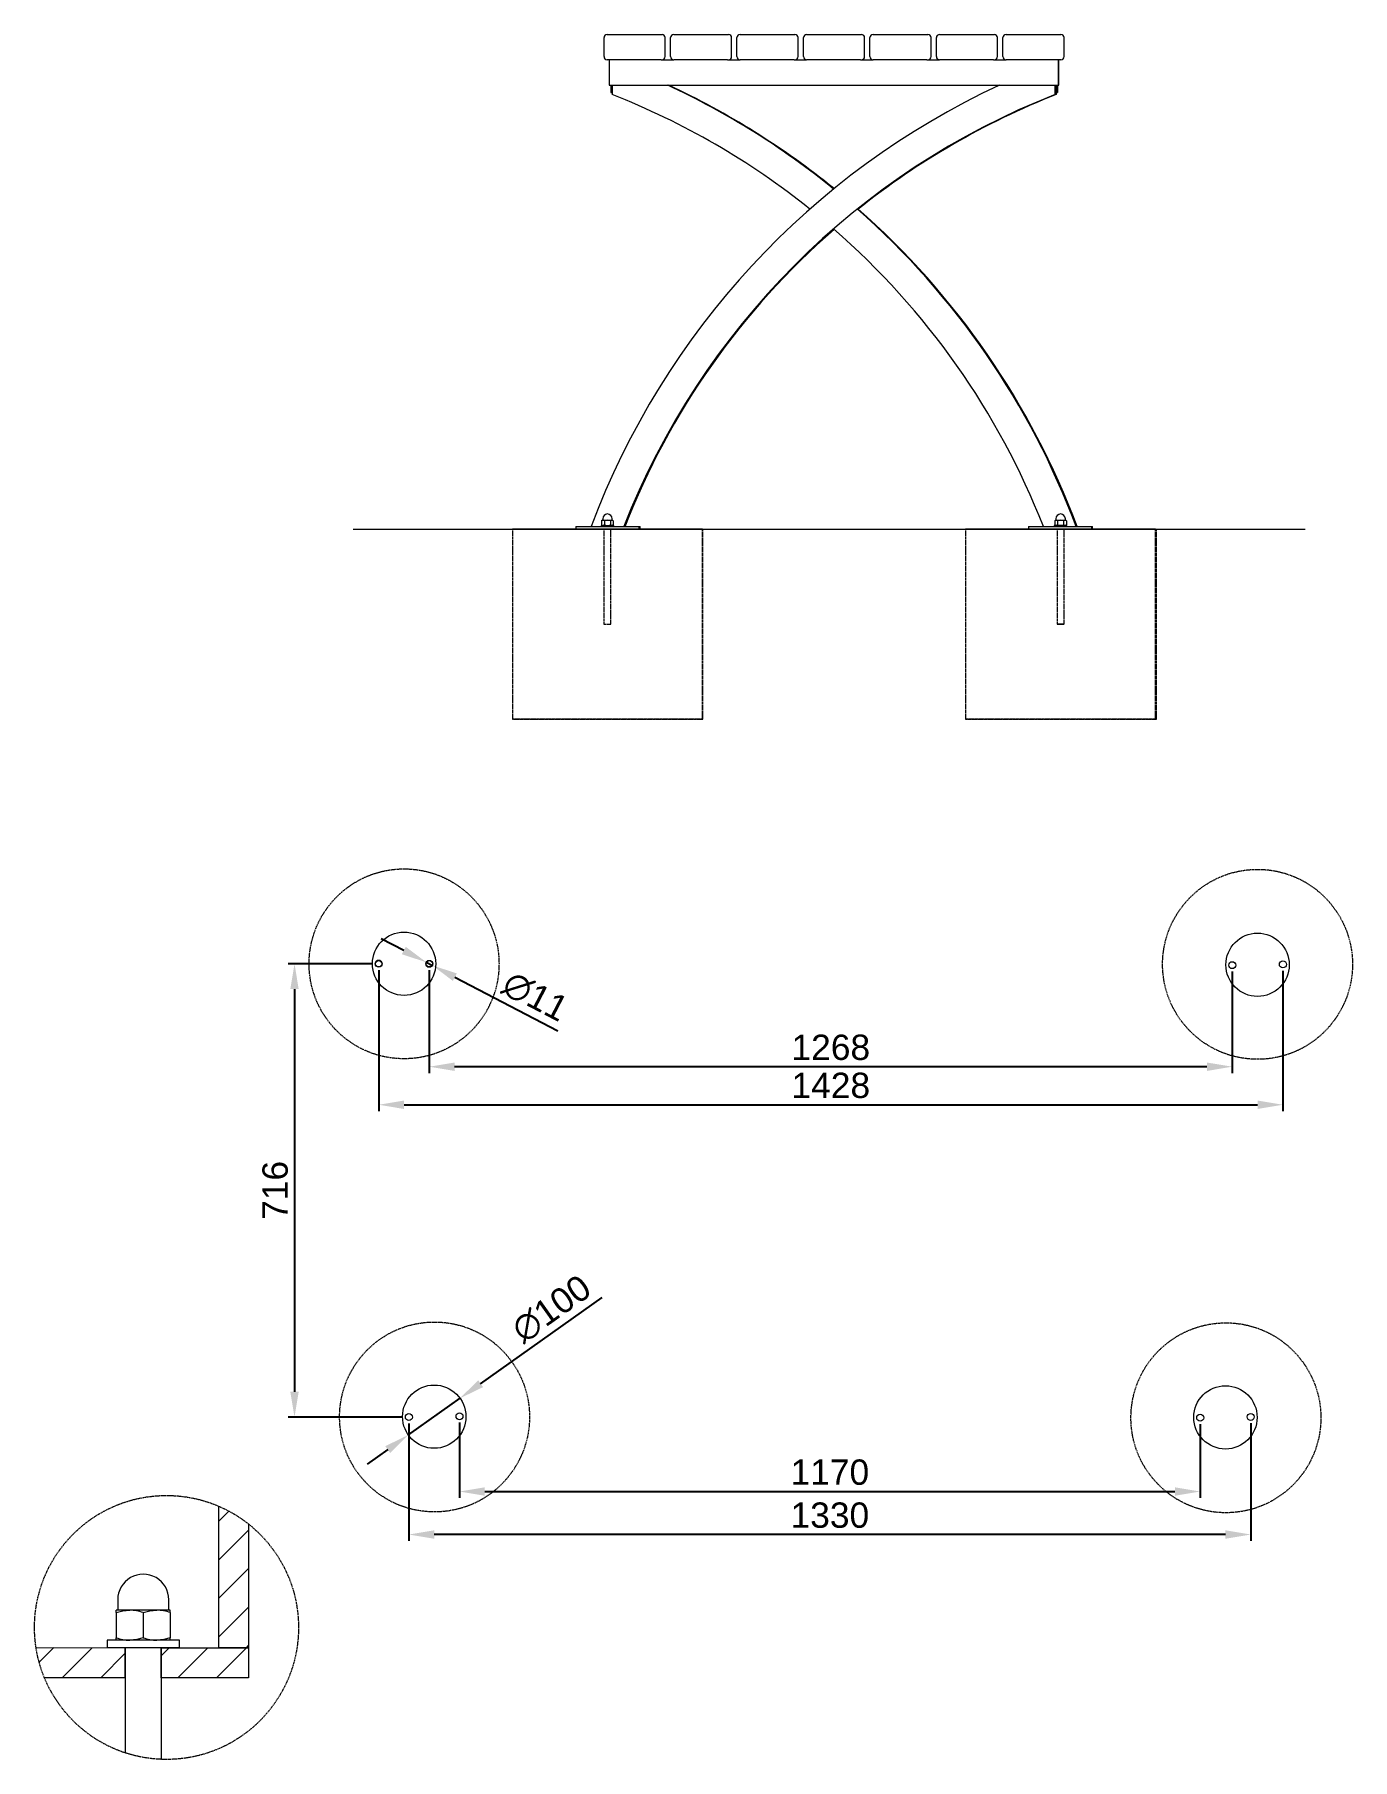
# Model space of a CAD drawing. Header units: millimetres. Extents: x -310 to 4383, y 665 to 4113.
# Drawn here: x 2301 to 4383, y 1388 to 4113 of the extents above; entities that cross this region are included whole.
import ezdxf

# ---------------------------------------------------------------- set-up
doc = ezdxf.new("R2010")
doc.units = ezdxf.units.MM
doc.linetypes.add('HIDDEN', pattern=[1.905, 1.27, -0.635])
for name, color, linetype, lineweight in [('ZANO_R', 7, 'Continuous', 0), ('ZANO_R_przerywana', 7, 'HIDDEN', 0), ('ZANO_W', 1, 'Continuous', 0)]:
    doc.layers.add(name, color=color, linetype=linetype, lineweight=lineweight)
doc.styles.add('Arial', font='arial.ttf')
doc.styles.get("Standard").update_dxf_attribs({"font": 'ARIALUNI.TTF'})
doc.dimstyles.new('pl i ang', dxfattribs={"dimtxt": 50, "dimasz": 50, "dimexe": 1.25, "dimexo": 0.625, "dimgap": 10, "dimtad": 1, "dimtoh": 1, "dimtxsty": 'Standard', "dimcen": 2.5, "dimclrd": 1, "dimclre": 1, "dimclrt": 1, "dimadec": 0, "dimazin": 0, "dimtfac": 1, "dimtmove": 0, "dimatfit": 3, "dimfxl": 1, "dimarcsym": 1})

# ---------------------------------------------------------------- blocks, each defined once
blk = doc.blocks.new('*D417')
at = {"layer": 'ZANO_W', "color": 1, "lineweight": -2}
for p, q in [((2845, 2635.1), (2845, 2412.5)), ((4273.2, 2634.2), (4273.2, 2412.5)), ((2885, 2422.5), (4233.2, 2422.5))]:
    blk.add_line(p, q, dxfattribs=at)
at = {"layer": 'ZANO_W', "color": 1}
for points in [[(2885, 2429.1), (2885, 2415.8), (2845, 2422.5)], [(4233.2, 2415.8), (4233.2, 2429.1), (4273.2, 2422.5)]]:
    blk.add_solid(points, dxfattribs=at)
at = {"layer": 'ZANO_W', "color": 1, "insert": (3559.1, 2452.9), "char_height": 40, "attachment_point": 5, "style": 'Arial'}
blk.add_mtext('1428', dxfattribs=at)
blk = doc.blocks.new('*D418')
at = {"layer": 'ZANO_W', "color": 1, "lineweight": -2}
for p, q in [((2924.9, 2635.1), (2924.9, 2472.6)), ((4193.2, 2633), (4193.2, 2472.6)), ((4153.2, 2482.6), (2964.9, 2482.6))]:
    blk.add_line(p, q, dxfattribs=at)
at = {"layer": 'ZANO_W', "color": 1}
for points in [[(2964.9, 2489.2), (2964.9, 2475.9), (2924.9, 2482.6)], [(4153.2, 2475.9), (4153.2, 2489.2), (4193.2, 2482.6)]]:
    blk.add_solid(points, dxfattribs=at)
at = {"layer": 'ZANO_W', "color": 1, "insert": (3559.1, 2513), "char_height": 40, "attachment_point": 5, "style": 'Arial'}
blk.add_mtext('1268', dxfattribs=at)
blk = doc.blocks.new('*D419')
at = {"layer": 'ZANO_W', "color": 1, "lineweight": -2}
for p, q in [((2972.6, 1920.4), (2972.6, 1801.5)), ((4142.6, 1918.1), (4142.6, 1801.5)), ((3012.6, 1811.5), (4102.6, 1811.5))]:
    blk.add_line(p, q, dxfattribs=at)
at = {"layer": 'ZANO_W', "color": 1}
for points in [[(3012.6, 1818.2), (3012.6, 1804.9), (2972.6, 1811.5)], [(4102.6, 1804.9), (4102.6, 1818.2), (4142.6, 1811.5)]]:
    blk.add_solid(points, dxfattribs=at)
at = {"layer": 'ZANO_W', "color": 1, "insert": (3557.6, 1841.9), "char_height": 40, "attachment_point": 5, "style": 'Arial'}
blk.add_mtext('1170', dxfattribs=at)
blk = doc.blocks.new('*D420')
at = {"layer": 'ZANO_W', "color": 1, "lineweight": -2}
for p, q in [((2892.6, 1919.2), (2892.6, 1733.6)), ((4222.5, 1919.3), (4222.5, 1733.6)), ((4182.5, 1743.6), (2932.6, 1743.6))]:
    blk.add_line(p, q, dxfattribs=at)
at = {"layer": 'ZANO_W', "color": 1}
for points in [[(2932.6, 1750.3), (2932.6, 1736.9), (2892.6, 1743.6)], [(4182.5, 1736.9), (4182.5, 1750.3), (4222.5, 1743.6)]]:
    blk.add_solid(points, dxfattribs=at)
at = {"layer": 'ZANO_W', "color": 1, "insert": (3557.6, 1774), "char_height": 40, "attachment_point": 5, "style": 'Arial'}
blk.add_mtext('1330', dxfattribs=at)
blk = doc.blocks.new('*D421')
at = {"layer": 'ZANO_W', "color": 1, "lineweight": -2}
for p, q in [((2835, 2645.1), (2702, 2645.1)), ((2712, 2605.1), (2712, 1969.2)), ((2882.6, 1929.2), (2702, 1929.2))]:
    blk.add_line(p, q, dxfattribs=at)
at = {"layer": 'ZANO_W', "color": 1}
for points in [[(2718.6, 2605.1), (2705.3, 2605.1), (2712, 2645.1)], [(2705.3, 1969.2), (2718.6, 1969.2), (2712, 1929.2)]]:
    blk.add_solid(points, dxfattribs=at)
at = {"layer": 'ZANO_W', "color": 1, "insert": (2681.5, 2287.2), "char_height": 40, "attachment_point": 5, "rotation": 90, "style": 'Arial'}
blk.add_mtext('716', dxfattribs=at)
blk = doc.blocks.new('*D422')
at = {"layer": 'ZANO_W', "color": 1, "lineweight": -2}
for p, q in [((3006, 1981.9), (3198, 2118.2)), ((2891.8, 1900.9), (2973.4, 1958.8)), ((2859.2, 1877.7), (2826.6, 1854.6))]:
    blk.add_line(p, q, dxfattribs=at)
at = {"layer": 'ZANO_W', "color": 1}
for points in [[(3002.1, 1987.4), (3009.8, 1976.5), (2973.4, 1958.8)], [(2863.1, 1872.3), (2855.4, 1883.2), (2891.8, 1900.9)]]:
    blk.add_solid(points, dxfattribs=at)
at = {"layer": 'ZANO_W', "color": 1, "insert": (3117.9, 2100), "char_height": 40, "attachment_point": 5, "rotation": 35.3672, "style": 'Arial'}
blk.add_mtext('∅100', dxfattribs=at)
blk = doc.blocks.new('*D423')
at = {"layer": 'ZANO_W', "color": 1, "lineweight": -2}
for p, q in [((2884.6, 2666.1), (2849.1, 2684.6)), ((2920.1, 2647.6), (2929.8, 2642.5)), ((2965.3, 2624.1), (3127.9, 2539.3))]:
    blk.add_line(p, q, dxfattribs=at)
at = {"layer": 'ZANO_W', "color": 1}
for points in [[(2881.5, 2660.2), (2887.7, 2672), (2920.1, 2647.6)], [(2968.4, 2630), (2962.2, 2618.1), (2929.8, 2642.5)]]:
    blk.add_solid(points, dxfattribs=at)
at = {"layer": 'ZANO_W', "color": 1, "insert": (3092.3, 2593.4), "char_height": 40, "attachment_point": 5, "rotation": 332.4836, "style": 'Arial'}
blk.add_mtext('∅11', dxfattribs=at)

msp = doc.modelspace()

# ---------------------------------------------------------------- linework, layer by layer
at = {"layer": 'ZANO_R'}
for p, q in [((3200.9, 4078.1), (3200.9, 4108.1)), ((3205.9, 4113.1), (3290.9, 4113.1)), ((3290.9, 4113.1), (3292.5, 4113.1)), ((3297.5, 4078.1), (3297.5, 4108.1)), ((3305.9, 4078.1), (3305.9, 4108.1)), ((3310.9, 4113.1), (3395.9, 4113.1)), ((3395.9, 4113.1), (3397.5, 4113.1)), ((3402.5, 4078.1), (3402.5, 4108.1)), ((3410.9, 4078.1), (3410.9, 4108.1)), ((3415.9, 4113.1), (3500.9, 4113.1)), ((3500.9, 4113.1), (3502.5, 4113.1)), ((3507.5, 4078.1), (3507.5, 4108.1)), ((3515.9, 4078.1), (3515.9, 4108.1)), ((3520.9, 4113.1), (3605.9, 4113.1)), ((3605.9, 4113.1), (3607.5, 4113.1)), ((3612.5, 4078.1), (3612.5, 4108.1)), ((3620.9, 4078.1), (3620.9, 4108.1)), ((3625.9, 4113.1), (3710.9, 4113.1)), ((3710.9, 4113.1), (3712.5, 4113.1)), ((3717.5, 4078.1), (3717.5, 4108.1)), ((3725.9, 4078.1), (3725.9, 4108.1)), ((3730.9, 4113.1), (3815.9, 4113.1)), ((3815.9, 4113.1), (3817.5, 4113.1)), ((3822.5, 4078.1), (3822.5, 4108.1)), ((3830.9, 4078.1), (3830.9, 4108.1)), ((3835.9, 4113.1), (3920.9, 4113.1)), ((3920.9, 4113.1), (3922.5, 4113.1)), ((3927.5, 4078.1), (3927.5, 4108.1)), ((3290.9, 4073.1), (3205.9, 4073.1)), ((3209.1, 4073.1), (3209.1, 4033.1)), ((3291.1, 4073.1), (3290.9, 4073.1)), ((3291.1, 4073.1), (3310.9, 4073.1)), ((3395.9, 4073.1), (3310.9, 4073.1)), ((3396.1, 4073.1), (3395.9, 4073.1)), ((3396.1, 4073.1), (3415.9, 4073.1)), ((3500.9, 4073.1), (3415.9, 4073.1)), ((3501.1, 4073.1), (3500.9, 4073.1)), ((3501.1, 4073.1), (3520.9, 4073.1)), ((3605.9, 4073.1), (3520.9, 4073.1)), ((3606, 4073.1), (3605.9, 4073.1)), ((3606, 4073.1), (3625.9, 4073.1)), ((3710.9, 4073.1), (3625.9, 4073.1)), ((3711, 4073.1), (3710.9, 4073.1)), ((3711, 4073.1), (3730.9, 4073.1)), ((3815.9, 4073.1), (3730.9, 4073.1)), ((3816, 4073.1), (3815.9, 4073.1)), ((3816, 4073.1), (3835.9, 4073.1)), ((3920.9, 4073.1), (3835.9, 4073.1)), ((3918, 4073.1), (3918, 4033.1)), ((3919.3, 4033.1), (3919.3, 4073.1)), ((3922.5, 4073.1), (3920.9, 4073.1)), ((3209.1, 4033.1), (3918, 4033.1)), ((3918, 4033.1), (3919.3, 4033.1)), ((3211.6, 4021.4), (3213.6, 4021.4)), ((3913.5, 4021.4), (3915.5, 4021.4)), ((3915.5, 4021.4), (3917.1, 4021.4)), ((2804.6, 3331.7), (4308.5, 3331.7)), ((3056.3, 3331.7), (3356.3, 3331.7)), ((3356.3, 3331.7), (3056.3, 3331.7)), ((3156.2, 3335.7), (3156.2, 3331.7)), ((3156.2, 3335.7), (3256.2, 3335.7)), ((3196.3, 3337.7), (3196.3, 3335.7)), ((3196.3, 3337.7), (3197, 3337.7)), ((3198.3, 3345.7), (3197, 3345)), ((3197, 3345), (3197, 3338.4)), ((3197, 3338.4), (3198.3, 3337.7)), ((3197, 3337.7), (3216.3, 3337.7)), ((3198.3, 3345.7), (3199.3, 3345.7)), ((3198.8, 3348.2), (3198.8, 3345.9)), ((3199.3, 3345.7), (3206.3, 3345.7)), ((3211.8, 3331.7), (3200.8, 3331.7)), ((3211.8, 3331.7), (3200.8, 3331.7)), ((3201.6, 3345), (3201.6, 3338.4)), ((3206.3, 3345.7), (3213.2, 3345.7)), ((3210.9, 3345), (3210.9, 3338.4)), ((3213.2, 3345.7), (3214.3, 3345.7)), ((3213.8, 3345.9), (3213.8, 3348.2)), ((3215.5, 3345), (3214.3, 3345.7)), ((3214.3, 3337.7), (3215.5, 3338.4)), ((3215.5, 3345), (3215.5, 3338.4)), ((3216.3, 3335.7), (3216.3, 3337.7)), ((3256.2, 3331.7), (3256.2, 3335.7)), ((3256.2, 3335.7), (3257.8, 3335.7)), ((3257.8, 3331.7), (3257.8, 3335.7)), ((3356.3, 3331.7), (3357.1, 3331.7)), ((3772.1, 3331.7), (4072.1, 3331.7)), ((4072.1, 3331.7), (3772.1, 3331.7)), ((3871.6, 3335.7), (3871.6, 3331.7)), ((3871.6, 3335.7), (3971.6, 3335.7)), ((3912.1, 3337.7), (3912.1, 3335.7)), ((3932.1, 3337.7), (3912.1, 3337.7)), ((3914.1, 3345.7), (3912.8, 3345)), ((3912.8, 3345), (3912.8, 3338.4)), ((3912.8, 3338.4), (3914.1, 3337.7)), ((3914.1, 3345.7), (3915.1, 3345.7)), ((3914.6, 3348.2), (3914.6, 3345.9)), ((3915.1, 3345.7), (3922.1, 3345.7)), ((3927.6, 3331.7), (3916.6, 3331.7)), ((3927.6, 3331.7), (3916.6, 3331.7)), ((3917.4, 3345), (3917.4, 3338.4)), ((3922.1, 3345.7), (3929, 3345.7)), ((3926.7, 3345), (3926.7, 3338.4)), ((3929, 3345.7), (3930.1, 3345.7)), ((3929.6, 3345.9), (3929.6, 3348.2)), ((3931.3, 3345), (3930.1, 3345.7)), ((3930.1, 3337.7), (3931.3, 3338.4)), ((3931.3, 3345), (3931.3, 3338.4)), ((3932.1, 3335.7), (3932.1, 3337.7)), ((3971.6, 3331.7), (3971.6, 3335.7)), ((3971.6, 3335.7), (3972.7, 3335.7)), ((3972.7, 3331.7), (3972.7, 3335.7)), ((4072.1, 3331.7), (4073.4, 3331.7)), ((2591.7, 1788.5), (2591.7, 1564.8)), ((2591.7, 1764.1), (2608.2, 1780.6)), ((2591.7, 1703.2), (2639.2, 1750.7)), ((2639.2, 1760.3), (2639.2, 1564.8)), ((2591.7, 1642.3), (2639.2, 1689.8)), ((2432.8, 1640.7), (2432.8, 1625.3)), ((2513.5, 1625.3), (2513.5, 1640.7)), ((2430.4, 1620.3), (2430.4, 1624.1)), ((2451.8, 1624.1), (2430.4, 1624.1)), ((2430.4, 1620.3), (2440.9, 1623)), ((2430.4, 1620.3), (2430.4, 1580.4)), ((2440.9, 1623), (2451.8, 1624.1)), ((2494.5, 1624.1), (2451.8, 1624.1)), ((2473.1, 1620.3), (2483.6, 1623)), ((2473.1, 1620.3), (2473.1, 1580.4)), ((2483.6, 1623), (2494.5, 1624.1)), ((2515.8, 1624.1), (2494.5, 1624.1)), ((2515.8, 1620.3), (2515.8, 1624.1)), ((2515.8, 1620.3), (2515.8, 1580.4)), ((2591.7, 1581.5), (2639.2, 1628.9)), ((2430.4, 1576.6), (2430.4, 1580.4)), ((2473.1, 1580.4), (2462.7, 1577.7)), ((2515.8, 1580.4), (2505.4, 1577.7)), ((2515.8, 1576.6), (2515.8, 1580.4)), ((2303.7, 1564.9), (2444.7, 1564.8)), ((2308.6, 1541.8), (2331.7, 1564.9)), ((2345, 1517.3), (2392.5, 1564.8)), ((2405.9, 1517.3), (2444.7, 1556.1)), ((2416.2, 1576.6), (2416.2, 1564.8)), ((2530.1, 1576.6), (2416.2, 1576.6)), ((2530.1, 1564.8), (2416.2, 1564.8)), ((2444.7, 1517.3), (2444.7, 1564.8)), ((2444.7, 1564.8), (2444.7, 1398.7)), ((2462.7, 1577.7), (2451.8, 1576.6)), ((2505.4, 1577.7), (2494.5, 1576.6)), ((2501.6, 1517.3), (2501.6, 1564.8)), ((2501.6, 1564.8), (2639.2, 1564.8)), ((2501.6, 1564.8), (2501.6, 1388.4)), ((2501.6, 1552.2), (2514.2, 1564.8)), ((2527.6, 1517.3), (2575, 1564.8)), ((2530.1, 1564.8), (2530.1, 1576.6)), ((2588.5, 1517.3), (2635.9, 1564.8)), ((2639.2, 1564.8), (2591.7, 1564.8)), ((2635.9, 1564.8), (2639.2, 1568.1)), ((2444.7, 1517.3), (2316.1, 1517.3)), ((2639.2, 1517.3), (2501.6, 1517.3))]:
    msp.add_line(p, q, dxfattribs=at)
at = {"layer": 'ZANO_R', "flags": 128}
for points in [[(3913.5, 4033.1), (3913.5, 4031.8), (3913.5, 4027.8), (3913.5, 4024.5), (3913.5, 4021.8), (3913.5, 4019.9), (3913.5, 4018.7), (3913.5, 4018.3), (3913.5, 4018.6), (3913.6, 4019.5), (3913.6, 4021), (3913.6, 4023), (3913.6, 4025.6), (3913.6, 4028.7), (3913.6, 4032.3), (3913.6, 4033.1)], [(3913.5, 4033.1), (3913.5, 4031.5), (3913.5, 4028.7), (3913.5, 4026.3), (3913.5, 4024.7), (3913.5, 4023.5), (3913.5, 4023.1), (3913.5, 4023.1)], [(3913.5, 4033.1), (3913.5, 4032.2), (3913.5, 4028.6), (3913.5, 4025.6), (3913.5, 4023.3), (3913.5, 4021.9), (3913.5, 4021.4), (3913.5, 4021.4)], [(3915.5, 4033.1), (3915.5, 4032.2), (3915.5, 4028.6), (3915.5, 4025.6), (3915.5, 4023.3), (3915.5, 4021.9), (3915.5, 4021.4), (3915.5, 4021.9), (3915.6, 4023.3), (3915.6, 4025.5)], [(3915.6, 4025.5), (3915.6, 4028.5), (3915.6, 4032.1), (3915.6, 4033.1)], [(3917.1, 4025.5), (3917.1, 4028.5), (3917.1, 4032.1), (3917.1, 4033.1)], [(3917.1, 4033.1), (3917.1, 4032.2), (3917.1, 4028.6), (3917.1, 4025.6), (3917.1, 4023.3), (3917.1, 4021.9), (3917.1, 4021.4), (3917.1, 4021.9), (3917.1, 4023.3), (3917.1, 4025.5)], [(3915.1, 4021.4), (3915.1, 4019.9), (3915.1, 4018.7), (3915.1, 4018.3), (3915.1, 4018.6), (3915.1, 4019.5), (3915.1, 4021), (3915.1, 4021.4)], [(3197, 3345), (3198.1, 3345.5), (3199.3, 3345.7)], [(3201.6, 3338.4), (3200.5, 3337.9), (3199.3, 3337.7)], [(3206.3, 3345.7), (3202.7, 3345.3), (3201.6, 3345)], [(3210.9, 3345), (3207.4, 3345.6), (3206.3, 3345.7)], [(3206.3, 3337.7), (3207.4, 3337.7), (3210.9, 3338.4)], [(3210.9, 3345), (3212, 3345.5), (3213.2, 3345.7)], [(3215.5, 3338.4), (3214.4, 3337.9), (3213.2, 3337.7)], [(3912.8, 3345), (3914, 3345.5), (3915.1, 3345.7)], [(3917.4, 3338.4), (3916.3, 3337.9), (3915.1, 3337.7)], [(3922.1, 3345.7), (3918.5, 3345.3), (3917.4, 3345)], [(3926.7, 3345), (3923.3, 3345.6), (3922.1, 3345.7)], [(3922.1, 3337.7), (3923.3, 3337.7), (3926.7, 3338.4)], [(3926.7, 3345), (3927.8, 3345.5), (3929, 3345.7)], [(3931.3, 3338.4), (3930.2, 3337.9), (3929, 3337.7)]]:
    msp.add_lwpolyline(points, dxfattribs=at)
at = {"layer": 'ZANO_R'}
msp.add_lwpolyline([(2639.2, 1564.8), (2639.2, 1517.3)], dxfattribs=at)
for centre, radius in [((2885, 2645.2), 50), ((4233.2, 2643.6), 50), ((2845, 2645.2), 5.5), ((2845, 2645.1), 5), ((2924.9, 2645.1), 5.5), ((2924.9, 2645.1), 5), ((4193.2, 2643), 5.5), ((4273.2, 2644.2), 5.5), ((2932.6, 1929.8), 50), ((4182.5, 1928.7), 50), ((2892.6, 1929.2), 5.5), ((2972.6, 1930.4), 5.5), ((4222.5, 1929.3), 5.5), ((4142.6, 1928.1), 5.5)]:
    msp.add_circle(centre, radius, dxfattribs=at)
for centre, radius, start, end in [((3205.9, 4108.1), 5, 89.9998, 180.0002), ((3292.5, 4108.1), 5, 0.0001, 90.0006), ((3310.9, 4108.1), 5, 90.0001, 179.9999), ((3397.5, 4108.1), 5, 359.9998, 90.0002), ((3415.9, 4108.1), 5, 90.0001, 179.9999), ((3502.5, 4108.1), 5, 359.9998, 90.0002), ((3520.9, 4108.1), 5, 90.0001, 179.9999), ((3607.5, 4108.1), 5, 359.9998, 90.0002), ((3625.9, 4108.1), 5, 89.9998, 180.0002), ((3712.5, 4108.1), 5, 359.9998, 90.0002), ((3730.9, 4108.1), 5, 89.9998, 180.0002), ((3817.5, 4108.1), 5, 359.999, 90.001), ((3835.9, 4108.1), 5, 89.9996, 180.0004), ((3922.5, 4108.1), 5, 359.9993, 90.0007), ((3205.9, 4078.1), 5, 179.9998, 270.0002), ((3292.5, 4078.1), 5, 269.9994, 359.9999), ((3310.9, 4078.1), 5, 180.0001, 269.9999), ((3397.5, 4078.1), 5, 269.9998, 0.0002), ((3415.9, 4078.1), 5, 180.0001, 269.9999), ((3502.5, 4078.1), 5, 269.9998, 0.0002), ((3520.9, 4078.1), 5, 180.0001, 269.9999), ((3607.5, 4078.1), 5, 269.9998, 0.0002), ((3625.9, 4078.1), 5, 179.9998, 270.0002), ((3712.5, 4078.1), 5, 269.9998, 0.0002), ((3730.9, 4078.1), 5, 179.9998, 270.0002), ((3817.5, 4078.1), 5, 269.999, 0.001), ((3835.9, 4078.1), 5, 179.9996, 270.0004), ((3922.5, 4078.1), 5, 269.9993, 0.0007), ((4354.6, 2896.6), 1253.5, 114.9607, 159.4954), ((5110.1, 4030.8), 1898.5, 179.9314, 180.2802), ((5930.9, 4030.3), 2717.4, 179.9417, 180.251), ((5092.3, 4030.8), 1878.8, 179.9302, 180.2826), ((2774.4, 2899.8), 1249.8, 50.8456, 65.0536), ((2776, 2900.2), 1249.4, 50.885, 65.0549), ((1328.2, 4032.5), 2585.3, 359.7939, 0.0133), ((2773.9, 2899.4), 1202.2, 51.2719, 68.551), ((4354.6, 2896.6), 1205.3, 111.465, 158.6365), ((4355.3, 2898), 1203.6, 111.454, 128.715), ((2772.9, 2896.7), 1253.2, 20.5061, 48.6347), ((2774.2, 2896.7), 1253.3, 20.5066, 48.6747), ((4355.2, 2897.1), 1204.2, 131.0543, 158.6441), ((2773.2, 2897.1), 1204.4, 21.3555, 48.9891), ((3206.3, 3348.2), 7.5, 0, 180), ((3922.1, 3348.2), 7.5, 0, 180), ((3199.4, 3342.1), 4.4, 236.8579, 268.7568), ((3198.5, 3345.9), 0.25, 270, 0), ((3199.2, 3341.3), 4.4, 56.8576, 88.7587), ((3206.5, 3354.5), 16.8, 253.192, 269.2199), ((3213.3, 3342.1), 4.4, 236.8579, 268.7568), ((3213.1, 3341.3), 4.4, 56.8576, 88.7587), ((3214, 3345.9), 0.25, 180, 270), ((3915.2, 3342.1), 4.4, 236.8589, 268.757), ((3914.3, 3345.9), 0.25, 270, 0), ((3915, 3341.3), 4.4, 56.8582, 88.7573), ((3922.3, 3354.5), 16.8, 253.1923, 269.2198), ((3929.1, 3342.1), 4.4, 236.8589, 268.757), ((3928.9, 3341.3), 4.4, 56.8582, 88.7573), ((3929.8, 3345.9), 0.25, 180, 270), ((2845, 2645.1), 5.5, 0.4251, 179.4003), ((2473.1, 1640.7), 40.3, 359.9997, 180.0003), ((2431.6, 1625.3), 1.19, 270.0029, 359.9902), ((2451.2, 1559.4), 64.7, 70.227, 89.5168), ((2493.9, 1559.4), 64.7, 70.227, 89.5168), ((2514.6, 1625.3), 1.19, 180.0098, 269.9971), ((2452.3, 1641.4), 64.7, 250.2279, 269.5163), ((2495, 1641.4), 64.7, 250.2279, 269.5163)]:
    msp.add_arc(centre, radius, start, end, dxfattribs=at)
at = {"layer": 'ZANO_R_przerywana'}
for p, q in [((3056.3, 3331.7), (3056.3, 3031.7)), ((3200.8, 3331.7), (3200.8, 3181.7)), ((3200.8, 3331.7), (3200.8, 3181.7)), ((3211.8, 3181.7), (3211.8, 3331.7)), ((3211.8, 3181.7), (3211.8, 3331.7)), ((3356.3, 3031.7), (3356.3, 3331.7)), ((3357.1, 3031.7), (3357.1, 3331.7)), ((3772.1, 3331.7), (3772.1, 3031.7)), ((3916.6, 3331.7), (3916.6, 3181.7)), ((3927.6, 3181.7), (3927.6, 3331.7)), ((4072.1, 3031.7), (4072.1, 3331.7)), ((4073.4, 3031.7), (4073.4, 3331.7)), ((3200.8, 3181.7), (3211.8, 3181.7)), ((3200.8, 3181.7), (3211.8, 3181.7)), ((3916.6, 3181.7), (3927.6, 3181.7)), ((3927.6, 3181.7), (3916.6, 3181.7)), ((3056.3, 3031.7), (3356.3, 3031.7)), ((3356.3, 3031.7), (3056.3, 3031.7)), ((3356.3, 3031.7), (3357.1, 3031.7)), ((3772.1, 3031.7), (4072.1, 3031.7)), ((4072.1, 3031.7), (3772.1, 3031.7)), ((4072.1, 3031.7), (4073.4, 3031.7))]:
    msp.add_line(p, q, dxfattribs=at)
for centre in [(2885, 2645.1), (4233.2, 2644.3), (2933.2, 1929.3), (4183.2, 1928)]:
    msp.add_circle(centre, 150, dxfattribs=at)
at = {"layer": 'ZANO_R_przerywana', "color": 1}
msp.add_circle((2509.8, 1596.8), 208.5, dxfattribs=at)

# ---------------------------------------------------------------- dimensions: what is measured, and where the dimension line sits
at = {"layer": 'ZANO_W'}
for p1, p2, picture, middle in [((2920.1, 2647.6), (2929.8, 2642.5), '*D423', (3077.8, 2565.5)), ((2891.8, 1900.9), (2973.4, 1958.8), '*D422', (3136.1, 2074.3))]:
    dim = msp.add_diameter_dim_2p(p1=p1, p2=p2, dimstyle='pl i ang', override={"dimtxt": 40, "dimasz": 40, "dimexe": 10, "dimexo": 10, "dimtoh": 0, "dimdec": 0, "dimtxsty": 'Arial', "dimtdec": 0, "dimtmove": 1}, dxfattribs=at)
    dim.commit()
    dim.dimension.update_dxf_attribs({"geometry": picture, "text_midpoint": middle, "dimtype": 163})
dim = msp.add_linear_dim(base=(2712, 1929.2), p1=(2845, 2645.1), p2=(2892.6, 1929.2), angle=90, dimstyle='pl i ang', override={"dimtxt": 40, "dimasz": 40, "dimexe": 10, "dimexo": 10, "dimtoh": 0, "dimdec": 0, "dimtxsty": 'Arial', "dimtdec": 0, "dimtmove": 1}, dxfattribs=at)
dim.commit()
dim.dimension.update_dxf_attribs({"geometry": '*D421', "text_midpoint": (2681.5, 2287.2)})
for base, p1, p2, picture, middle in [((4273.2, 2422.5), (2845, 2645.1), (4273.2, 2644.2), '*D417', (3559.1, 2452.9)), ((2924.9, 2482.6), (4193.2, 2643), (2924.9, 2645.1), '*D418', (3559.1, 2513)), ((2892.6, 1743.6), (4222.5, 1929.3), (2892.6, 1929.2), '*D420', (3557.6, 1774)), ((4142.6, 1811.5), (2972.6, 1930.4), (4142.6, 1928.1), '*D419', (3557.6, 1841.9))]:
    dim = msp.add_linear_dim(base=base, p1=p1, p2=p2, dimstyle='pl i ang', override={"dimtxt": 40, "dimasz": 40, "dimexe": 10, "dimexo": 10, "dimtoh": 0, "dimdec": 0, "dimtxsty": 'Arial', "dimtdec": 0, "dimtmove": 1}, dxfattribs=at)
    dim.commit()
    dim.dimension.update_dxf_attribs({"geometry": picture, "text_midpoint": middle})

doc.saveas('drawing.dxf')
